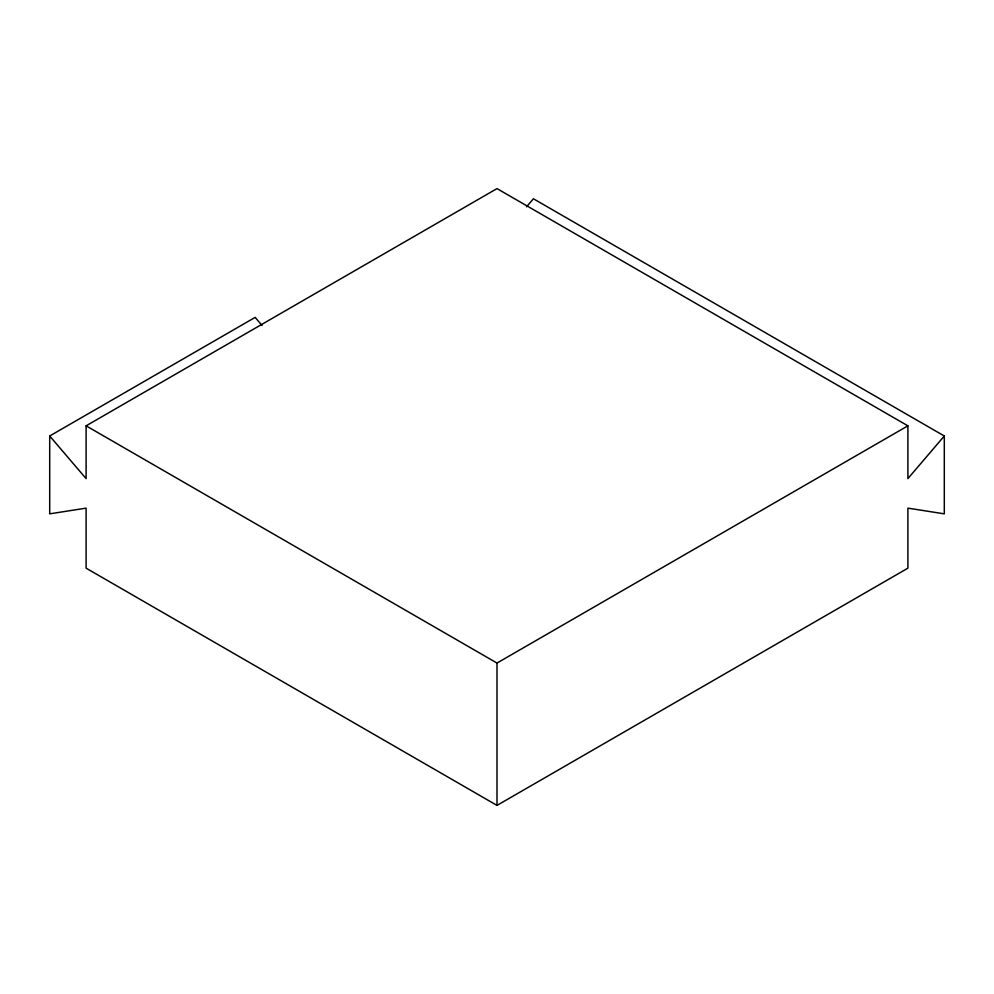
<?xml version="1.0" encoding="UTF-8"?>
<svg xmlns="http://www.w3.org/2000/svg" width="994" height="994" viewBox="0 0 994 994"><rect width="100%" height="100%" fill="white"/><g stroke="black" fill="none" stroke-linecap="round" stroke-linejoin="round"><path stroke-width="1.49" d="M526.522 206.827L533.405 198.763L944.3 435.993L944.3 513.848L907.895 508.133L907.895 568.17L497 805.401L86.105 568.17L86.105 508.133L49.7 513.848L49.7 435.993L255.147 317.384L262.031 325.448M944.3 435.993L907.895 478.611L907.895 425.83L497 188.599L86.105 425.83L86.105 478.611L49.7 435.993M86.105 425.83L497 663.06L907.895 425.83M497 663.06L497 805.401"/></g></svg>
